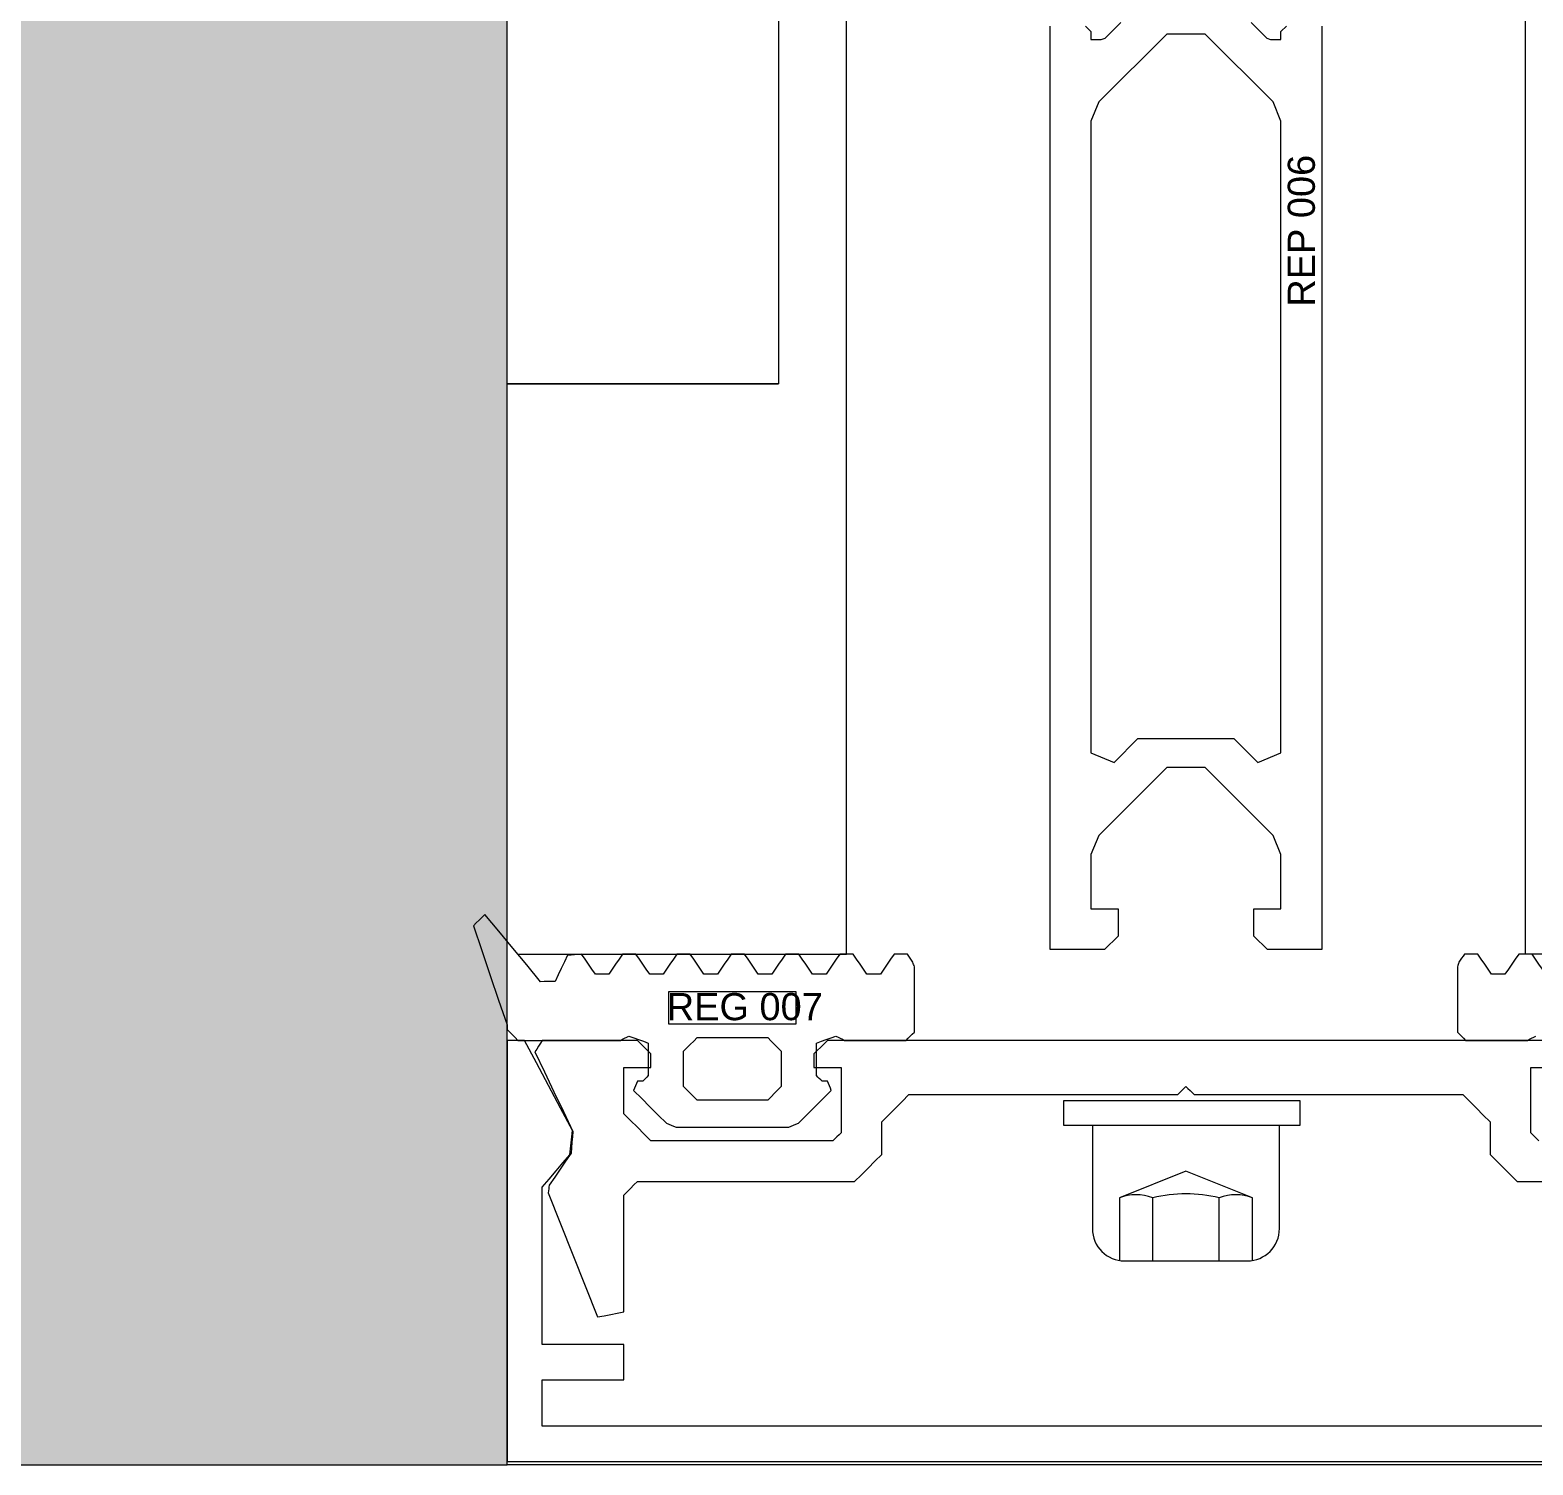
# Model space of a CAD drawing. Header units: millimetres. Extents: x -68946 to 690821, y -552984 to 293768.
# Drawn here: x 120100.3 to 120155.7, y -218780.9 to -218728.1 of the extents above; entities that cross this region are included whole.
import ezdxf

# ---------------------------------------------------------------- set-up
doc = ezdxf.new("R2010")
doc.units = ezdxf.units.MM
for name, color, linetype, lineweight in [('A-GLAZ-____-OTLN', 250, 'Continuous', 5), ('A-GLAZ-CURT-OTLN', 250, 'Continuous', 5), ('A-GLAZ-CWMG-MCUT', 250, 'Continuous', 9), ('A-GLAZ-CWMG-OTLN', 250, 'Continuous', 5), ('G-XREF-____-OTLN', 250, 'Continuous', 9), ('I-WALL-____-OTLN', 250, 'Continuous', 9)]:
    doc.layers.add(name, color=color, linetype=linetype, lineweight=lineweight)
doc.styles.add('Arial', font='arial.ttf', dxfattribs={"height": 1})

# ---------------------------------------------------------------- blocks, each defined once
blk = doc.blocks.new('PNS_Панель прямоугольная2 - Нр_Стекло - 40мм-V42-АР1_Маркировочный план 3 этажа секция 2_3')
at = {"layer": 'A-GLAZ-____-OTLN'}
h = blk.add_hatch(dxfattribs=at)
h.set_pattern_fill('FP_26', color=256, style=0, pattern_type=2)
h.set_pattern_definition([(45, (-91660, -39714.82), (-282.8427, 282.8427), [200, -600]), (45, (-91860, -39814.82), (-282.8427, 282.8427), [600, -200]), (45, (-91460, -39914.82), (-282.8427, 282.8427), [200, -600])])
h.paths.add_polyline_path([(505, 0), (515, 0), (514.264, 21.781), (513, 25.238), (513, 25.669), (513, 26.569), (513.103, 27.669), (515, 30.018), (515, 40), (505, 40), (505, 28.094), (508, 27.019), (505, 26.219), (508, 25.669), (507.729, 22.902), (505, 24.344), (505, 21)])
h.paths.add_polyline_path([(-505, 28.094), (-507.678, 28.094), (-506.687, 30.018)])
h.paths.add_polyline_path([(-505, 0), (-505, 24.344), (-507.729, 22.902), (-508, 25.669), (-505, 26.219), (-506.744, 27.469), (-505, 28.094), (-505, 40), (-515, 40), (-514.313, 30.018), (-513, 27.469), (-513, 26.569), (-513.346, 25.369), (-513, 24.818), (-515, 21), (-515, 0)])
h.paths.add_polyline_path([(508, 27.469), (505, 28.094), (506.687, 30.018), (507.678, 28.094)])
for p, q in [((515, 22.328), (515, 0)), ((505, 0), (515, 0)), ((515, 0), (505, 0))]:
    blk.add_line(p, q, dxfattribs=at)
blk = doc.blocks.new('Прямоугольный импост - Рядовой 50х200-40428489-АР1_Маркировочный план 3 этажа секция 2_3')
at = {"layer": 'A-GLAZ-CWMG-OTLN'}
blk.add_hatch(color=10, dxfattribs=at).paths.add_polyline_path([(85205, 39775.024), (85205, 39975.024), (84195, 39975.024), (84195, 39775.024), (85204.869, 39775.024)])
at = {"layer": 'A-GLAZ-CWMG-MCUT', "lineweight": 5}
for p, q in [((85205, 39775.024), (85205, 39839.168)), ((84195, 39775.024), (85205, 39775.024))]:
    blk.add_line(p, q, dxfattribs=at)
blk = doc.blocks.new('Прямоугольный импост - 200_dwg-17677014-АР1_Маркировочный план 3 этажа секция 2_3')
at = {"layer": 'G-XREF-____-OTLN'}
for p, q in [((227995.227, 196719.511), (227995.227, 196721.831)), ((227997.677, 196719.511), (227997.677, 196721.831)), ((227994.193, 196719.511), (227998.711, 196719.511))]:
    blk.add_line(p, q, dxfattribs=at)
at = {"layer": 'G-XREF-____-OTLN', "flags": 128}
for points in [[(227998.855, 196765.1), (227999.429, 196764.526), (227999.571, 196764.468), (227999.952, 196764.468), (227999.952, 196764.768), (228000.152, 196764.968)], [(228001.452, 196764.968), (228001.452, 196730.967), (227999.452, 196730.967), (227998.952, 196731.467), (227998.952, 196732.467), (227999.952, 196732.467), (227999.952, 196734.468), (227999.659, 196735.175), (227997.159, 196737.675), (227995.745, 196737.675), (227993.245, 196735.175), (227992.952, 196734.468), (227992.952, 196732.467), (227993.952, 196732.467), (227993.952, 196731.467), (227993.452, 196730.967), (227991.452, 196730.967), (227991.452, 196764.968)], [(227992.752, 196764.968), (227992.952, 196764.768), (227992.952, 196764.468), (227993.334, 196764.468), (227993.475, 196764.526), (227994.049, 196765.1)], [(227971.852, 196730.798), (227983.952, 196730.798), (227983.952, 196772.798), (227982.452, 196772.798)], [(228021.053, 196730.798), (228008.952, 196730.798), (228008.952, 196772.798), (228010.452, 196772.798)], [(227970.64, 196732.263), (227970.534, 196732.159), (227970.427, 196732.055), (227970.321, 196731.951), (227970.214, 196731.847)], [(227972.687, 196729.788), (227972.176, 196730.407), (227971.664, 196731.025), (227971.152, 196731.644), (227970.64, 196732.263)], [(227970.214, 196731.847), (227970.524, 196730.934), (227970.833, 196730.021), (227971.143, 196729.109), (227971.452, 196728.196)], [(227973.682, 196730.759), (227973.567, 196730.519), (227973.452, 196730.279), (227973.338, 196730.039), (227973.223, 196729.8)], [(227974.2, 196730.798), (227974.07, 196730.788), (227973.941, 196730.778), (227973.811, 196730.768), (227973.682, 196730.759)], [(227974.705, 196730.06), (227974.578, 196730.244), (227974.452, 196730.429), (227974.326, 196730.614), (227974.2, 196730.798)], [(227975.705, 196730.798), (227975.578, 196730.614), (227975.452, 196730.429), (227975.326, 196730.244), (227975.2, 196730.06)], [(227976.2, 196730.798), (227976.076, 196730.798), (227975.952, 196730.798), (227975.828, 196730.798), (227975.705, 196730.798)], [(227976.705, 196730.06), (227976.578, 196730.244), (227976.452, 196730.429), (227976.326, 196730.614), (227976.2, 196730.798)], [(227977.705, 196730.798), (227977.578, 196730.614), (227977.452, 196730.429), (227977.326, 196730.244), (227977.2, 196730.06)], [(227978.2, 196730.798), (227978.076, 196730.798), (227977.952, 196730.798), (227977.828, 196730.798), (227977.705, 196730.798)], [(227978.705, 196730.06), (227978.578, 196730.244), (227978.452, 196730.429), (227978.326, 196730.614), (227978.2, 196730.798)], [(227979.705, 196730.798), (227979.578, 196730.614), (227979.452, 196730.429), (227979.326, 196730.244), (227979.2, 196730.06)], [(227980.2, 196730.798), (227980.076, 196730.798), (227979.952, 196730.798), (227979.828, 196730.798), (227979.705, 196730.798)], [(227980.705, 196730.06), (227980.578, 196730.244), (227980.452, 196730.429), (227980.326, 196730.614), (227980.2, 196730.798)], [(227981.705, 196730.798), (227981.578, 196730.614), (227981.452, 196730.429), (227981.326, 196730.244), (227981.2, 196730.06)], [(227982.2, 196730.798), (227982.076, 196730.798), (227981.952, 196730.798), (227981.828, 196730.798), (227981.705, 196730.798)], [(227982.705, 196730.06), (227982.578, 196730.244), (227982.452, 196730.429), (227982.326, 196730.614), (227982.2, 196730.798)], [(227983.705, 196730.798), (227983.578, 196730.614), (227983.452, 196730.429), (227983.326, 196730.244), (227983.2, 196730.06)], [(227984.2, 196730.798), (227984.076, 196730.798), (227983.952, 196730.798), (227983.828, 196730.798), (227983.705, 196730.798)], [(227984.705, 196730.06), (227984.578, 196730.244), (227984.452, 196730.429), (227984.326, 196730.614), (227984.2, 196730.798)], [(227985.705, 196730.798), (227985.578, 196730.614), (227985.452, 196730.429), (227985.326, 196730.244), (227985.2, 196730.06)], [(227986.2, 196730.798), (227986.076, 196730.798), (227985.952, 196730.798), (227985.828, 196730.798), (227985.705, 196730.798)], [(227986.4, 196730.506), (227986.35, 196730.579), (227986.3, 196730.652), (227986.25, 196730.725), (227986.2, 196730.798)], [(227986.452, 196730.336), (227986.439, 196730.379), (227986.426, 196730.421), (227986.413, 196730.463), (227986.4, 196730.506)], [(228006.505, 196730.506), (228006.491, 196730.463), (228006.478, 196730.421), (228006.465, 196730.379), (228006.452, 196730.336)], [(228006.705, 196730.798), (228006.655, 196730.725), (228006.605, 196730.652), (228006.555, 196730.579), (228006.505, 196730.506)], [(228007.2, 196730.798), (228007.076, 196730.798), (228006.952, 196730.798), (228006.828, 196730.798), (228006.705, 196730.798)], [(228007.705, 196730.06), (228007.578, 196730.244), (228007.452, 196730.429), (228007.326, 196730.614), (228007.2, 196730.798)], [(228008.705, 196730.798), (228008.578, 196730.614), (228008.452, 196730.429), (228008.326, 196730.244), (228008.2, 196730.06)], [(228009.2, 196730.798), (228009.076, 196730.798), (228008.952, 196730.798), (228008.828, 196730.798), (228008.705, 196730.798)], [(228009.705, 196730.06), (228009.578, 196730.244), (228009.452, 196730.429), (228009.326, 196730.614), (228009.2, 196730.798)], [(227975.2, 196730.06), (227975.076, 196730.06), (227974.952, 196730.06), (227974.828, 196730.06), (227974.705, 196730.06)], [(227977.2, 196730.06), (227977.076, 196730.06), (227976.952, 196730.06), (227976.828, 196730.06), (227976.705, 196730.06)], [(227979.2, 196730.06), (227979.076, 196730.06), (227978.952, 196730.06), (227978.828, 196730.06), (227978.705, 196730.06)], [(227981.2, 196730.06), (227981.076, 196730.06), (227980.952, 196730.06), (227980.828, 196730.06), (227980.705, 196730.06)], [(227983.2, 196730.06), (227983.076, 196730.06), (227982.952, 196730.06), (227982.828, 196730.06), (227982.705, 196730.06)], [(227985.2, 196730.06), (227985.076, 196730.06), (227984.952, 196730.06), (227984.828, 196730.06), (227984.705, 196730.06)], [(227986.452, 196727.929), (227986.452, 196728.531), (227986.452, 196729.133), (227986.452, 196729.735), (227986.452, 196730.336)], [(228006.452, 196730.336), (228006.452, 196729.735), (228006.452, 196729.133), (228006.452, 196728.531), (228006.452, 196727.929)], [(228008.2, 196730.06), (228008.076, 196730.06), (228007.952, 196730.06), (228007.828, 196730.06), (228007.705, 196730.06)], [(227973.223, 196729.8), (227973.089, 196729.797), (227972.955, 196729.794), (227972.821, 196729.791), (227972.687, 196729.788)], [(227971.452, 196728.196), (227971.452, 196728.154), (227971.452, 196728.113), (227971.452, 196728.071), (227971.452, 196728.029)], [(227971.452, 196728.029), (227971.552, 196727.929), (227971.652, 196727.829), (227971.752, 196727.729), (227971.852, 196727.629)], [(227975.626, 196727.629), (227975.704, 196727.667), (227975.782, 196727.705), (227975.861, 196727.742), (227975.939, 196727.78)], [(227975.939, 196727.78), (227976.117, 196727.718), (227976.296, 196727.656), (227976.474, 196727.594), (227976.652, 196727.531)], [(227977.952, 196727.229), (227978.077, 196727.354), (227978.202, 196727.479), (227978.327, 196727.604), (227978.452, 196727.729)], [(227978.452, 196727.729), (227979.102, 196727.729), (227979.752, 196727.729), (227980.402, 196727.729), (227981.052, 196727.729)], [(227981.052, 196727.729), (227981.177, 196727.604), (227981.302, 196727.479), (227981.427, 196727.354), (227981.552, 196727.229)], [(227982.852, 196727.531), (227983.031, 196727.594), (227983.209, 196727.656), (227983.387, 196727.718), (227983.565, 196727.78)], [(227983.565, 196727.78), (227983.644, 196727.742), (227983.722, 196727.705), (227983.8, 196727.667), (227983.879, 196727.629)], [(227986.152, 196727.629), (227986.227, 196727.704), (227986.302, 196727.779), (227986.377, 196727.854), (227986.452, 196727.929)], [(228006.452, 196727.929), (228006.527, 196727.854), (228006.602, 196727.779), (228006.677, 196727.704), (228006.752, 196727.629)], [(228009.026, 196727.629), (228009.104, 196727.667), (228009.182, 196727.705), (228009.261, 196727.742), (228009.339, 196727.78)], [(227972.093, 196727.629), (227971.933, 196727.629), (227971.772, 196727.629), (227971.612, 196727.629), (227971.452, 196727.629)], [(227971.452, 196727.629), (227971.452, 196723.754), (227971.452, 196719.879), (227971.452, 196716.004), (227971.452, 196712.129)], [(227971.852, 196727.629), (227972.796, 196727.629), (227973.739, 196727.629), (227974.682, 196727.629), (227975.626, 196727.629)], [(227973.859, 196724.304), (227973.417, 196725.136), (227972.976, 196725.967), (227972.534, 196726.798), (227972.093, 196727.629)], [(227972.752, 196727.629), (227972.684, 196727.522), (227972.617, 196727.415), (227972.549, 196727.307), (227972.481, 196727.2)], [(227972.481, 196727.2), (227972.83, 196726.468), (227973.178, 196725.736), (227973.526, 196725.005), (227973.875, 196724.273)], [(227976.252, 196727.629), (227975.377, 196727.629), (227974.502, 196727.629), (227973.627, 196727.629), (227972.752, 196727.629)], [(227976.752, 196727.129), (227976.627, 196727.254), (227976.502, 196727.379), (227976.377, 196727.504), (227976.252, 196727.629)], [(227976.652, 196727.531), (227976.652, 196727.231), (227976.652, 196726.93), (227976.652, 196726.63), (227976.652, 196726.329)], [(227976.752, 196726.629), (227976.752, 196726.754), (227976.752, 196726.879), (227976.752, 196727.004), (227976.752, 196727.129)], [(227977.952, 196725.929), (227977.952, 196726.254), (227977.952, 196726.579), (227977.952, 196726.904), (227977.952, 196727.229)], [(227981.552, 196727.229), (227981.552, 196726.904), (227981.552, 196726.579), (227981.552, 196726.254), (227981.552, 196725.929)], [(227983.252, 196727.629), (227983.127, 196727.504), (227983.002, 196727.379), (227982.877, 196727.254), (227982.752, 196727.129)], [(227982.752, 196727.129), (227982.752, 196727.004), (227982.752, 196726.879), (227982.752, 196726.754), (227982.752, 196726.629)], [(227982.852, 196726.329), (227982.852, 196726.63), (227982.852, 196726.93), (227982.852, 196727.231), (227982.852, 196727.531)], [(228009.652, 196727.629), (228003.052, 196727.629), (227996.452, 196727.629), (227989.852, 196727.629), (227983.252, 196727.629)], [(227983.879, 196727.629), (227984.447, 196727.629), (227985.015, 196727.629), (227985.584, 196727.629), (227986.152, 196727.629)], [(228006.752, 196727.629), (228007.321, 196727.629), (228007.889, 196727.629), (228008.457, 196727.629), (228009.026, 196727.629)], [(227975.752, 196724.929), (227975.752, 196725.354), (227975.752, 196725.779), (227975.752, 196726.204), (227975.752, 196726.629)], [(227975.752, 196726.629), (227976.002, 196726.629), (227976.252, 196726.629), (227976.502, 196726.629), (227976.752, 196726.629)], [(227982.752, 196726.629), (227983.002, 196726.629), (227983.252, 196726.629), (227983.502, 196726.629), (227983.752, 196726.629)], [(227983.752, 196726.629), (227983.752, 196726.029), (227983.752, 196725.429), (227983.752, 196724.829), (227983.752, 196724.229)], [(228009.152, 196724.229), (228009.152, 196724.829), (228009.152, 196725.429), (228009.152, 196726.029), (228009.152, 196726.629)], [(228009.152, 196726.629), (228009.402, 196726.629), (228009.652, 196726.629), (228009.902, 196726.629), (228010.152, 196726.629)], [(227976.252, 196726.129), (227976.217, 196726.044), (227976.182, 196725.958), (227976.146, 196725.873), (227976.111, 196725.788)], [(227976.452, 196726.129), (227976.402, 196726.129), (227976.352, 196726.129), (227976.302, 196726.129), (227976.252, 196726.129)], [(227976.652, 196726.329), (227976.602, 196726.279), (227976.552, 196726.229), (227976.502, 196726.179), (227976.452, 196726.129)], [(227983.052, 196726.129), (227983.002, 196726.179), (227982.952, 196726.229), (227982.902, 196726.279), (227982.852, 196726.329)], [(227983.252, 196726.129), (227983.202, 196726.129), (227983.152, 196726.129), (227983.102, 196726.129), (227983.052, 196726.129)], [(227983.394, 196725.788), (227983.358, 196725.873), (227983.323, 196725.958), (227983.288, 196726.044), (227983.252, 196726.129)], [(227976.111, 196725.788), (227976.414, 196725.485), (227976.717, 196725.182), (227977.02, 196724.879), (227977.323, 196724.575)], [(227978.452, 196725.429), (227978.327, 196725.554), (227978.202, 196725.679), (227978.077, 196725.804), (227977.952, 196725.929)], [(227981.552, 196725.929), (227981.427, 196725.804), (227981.302, 196725.679), (227981.177, 196725.554), (227981.052, 196725.429)], [(227982.182, 196724.575), (227982.485, 196724.879), (227982.788, 196725.182), (227983.091, 196725.485), (227983.394, 196725.788)], [(227985.252, 196724.629), (227985.502, 196724.879), (227985.752, 196725.129), (227986.002, 196725.379), (227986.252, 196725.629)], [(227986.252, 196725.629), (227988.727, 196725.629), (227991.202, 196725.629), (227993.677, 196725.629), (227996.152, 196725.629)], [(227996.152, 196725.629), (227996.227, 196725.704), (227996.302, 196725.779), (227996.377, 196725.854), (227996.452, 196725.929)], [(227996.452, 196725.929), (227996.527, 196725.854), (227996.602, 196725.779), (227996.677, 196725.704), (227996.752, 196725.629)], [(227996.752, 196725.629), (227999.227, 196725.629), (228001.702, 196725.629), (228004.177, 196725.629), (228006.652, 196725.629)], [(228006.652, 196725.629), (228006.902, 196725.379), (228007.152, 196725.129), (228007.402, 196724.879), (228007.652, 196724.629)], [(227976.752, 196723.929), (227976.502, 196724.179), (227976.252, 196724.429), (227976.002, 196724.679), (227975.752, 196724.929)], [(227981.052, 196725.429), (227980.402, 196725.429), (227979.752, 196725.429), (227979.102, 196725.429), (227978.452, 196725.429)], [(227977.323, 196724.575), (227977.411, 196724.539), (227977.5, 196724.502), (227977.588, 196724.466), (227977.676, 196724.429)], [(227977.676, 196724.429), (227978.714, 196724.429), (227979.752, 196724.429), (227980.79, 196724.429), (227981.828, 196724.429)], [(227981.828, 196724.429), (227981.916, 196724.466), (227982.005, 196724.502), (227982.093, 196724.539), (227982.182, 196724.575)], [(227985.252, 196723.429), (227985.252, 196723.729), (227985.252, 196724.029), (227985.252, 196724.329), (227985.252, 196724.629)], [(227999.897, 196720.696), (227999.897, 196724.496), (227993.008, 196724.496), (227993.008, 196720.696)], [(228007.652, 196724.629), (228007.652, 196724.329), (228007.652, 196724.029), (228007.652, 196723.729), (228007.652, 196723.429)], [(227973.761, 196723.409), (227973.785, 196723.633), (227973.81, 196723.857), (227973.834, 196724.081), (227973.859, 196724.304)], [(227973.875, 196724.273), (227973.859, 196724.074), (227973.843, 196723.875), (227973.828, 196723.676), (227973.812, 196723.477)], [(227983.452, 196723.929), (227981.777, 196723.929), (227980.102, 196723.929), (227978.427, 196723.929), (227976.752, 196723.929)], [(227983.752, 196724.229), (227983.677, 196724.154), (227983.602, 196724.079), (227983.527, 196724.004), (227983.452, 196723.929)], [(228009.452, 196723.929), (228009.377, 196724.004), (228009.302, 196724.079), (228009.227, 196724.154), (228009.152, 196724.229)], [(227972.752, 196722.229), (227973.004, 196722.524), (227973.256, 196722.819), (227973.508, 196723.114), (227973.761, 196723.409)], [(227973.812, 196723.477), (227973.61, 196723.182), (227973.408, 196722.888), (227973.207, 196722.593), (227973.005, 196722.299)], [(227984.252, 196722.429), (227984.502, 196722.679), (227984.752, 196722.929), (227985.002, 196723.179), (227985.252, 196723.429)], [(228007.652, 196723.429), (228007.902, 196723.179), (228008.152, 196722.929), (228008.402, 196722.679), (228008.652, 196722.429)], [(227998.902, 196719.511), (227998.902, 196721.831), (227996.452, 196722.814), (227994.002, 196721.831), (227994.002, 196719.511)], [(227972.752, 196716.429), (227972.752, 196717.879), (227972.752, 196719.329), (227972.752, 196720.779), (227972.752, 196722.229)], [(227973.005, 196722.299), (227972.997, 196722.229), (227972.989, 196722.159), (227972.981, 196722.088), (227972.973, 196722.018)], [(227975.752, 196721.929), (227975.877, 196722.054), (227976.002, 196722.179), (227976.127, 196722.304), (227976.252, 196722.429)], [(227976.252, 196722.429), (227978.252, 196722.429), (227980.252, 196722.429), (227982.252, 196722.429), (227984.252, 196722.429)], [(228008.652, 196722.429), (228010.652, 196722.429), (228012.652, 196722.429), (228014.652, 196722.429), (228016.652, 196722.429)], [(227972.973, 196722.018), (227973.427, 196720.875), (227973.88, 196719.732), (227974.334, 196718.588), (227974.787, 196717.445)], [(227975.752, 196717.629), (227975.752, 196718.704), (227975.752, 196719.779), (227975.752, 196720.854), (227975.752, 196721.929)], [(227974.787, 196717.445), (227975.029, 196717.491), (227975.27, 196717.537), (227975.511, 196717.583), (227975.752, 196717.629)], [(227975.752, 196716.429), (227975.002, 196716.429), (227974.252, 196716.429), (227973.502, 196716.429), (227972.752, 196716.429)], [(227975.752, 196715.129), (227975.752, 196715.454), (227975.752, 196715.779), (227975.752, 196716.104), (227975.752, 196716.429)], [(227972.752, 196713.429), (227972.752, 196713.854), (227972.752, 196714.279), (227972.752, 196714.704), (227972.752, 196715.129)], [(227972.752, 196715.129), (227973.502, 196715.129), (227974.252, 196715.129), (227975.002, 196715.129), (227975.752, 196715.129)], [(228020.152, 196713.429), (228008.302, 196713.429), (227996.452, 196713.429), (227984.602, 196713.429), (227972.752, 196713.429)], [(227971.452, 196712.129), (227983.952, 196712.129), (227996.452, 196712.129), (228008.952, 196712.129), (228021.452, 196712.129)]]:
    blk.add_lwpolyline(points, dxfattribs=at)
for points in [[(227998.22, 196738.735), (227999.099, 196737.857), (227999.952, 196738.21), (227999.952, 196761.468), (227999.659, 196762.175), (227997.159, 196764.675), (227995.745, 196764.675), (227993.245, 196762.175), (227992.952, 196761.468), (227992.952, 196738.21), (227993.806, 196737.857), (227994.684, 196738.735)], [(227982.102, 196728.241), (227982.102, 196729.41), (227977.402, 196729.41), (227977.402, 196728.241)], [(227991.956, 196724.496), (227991.956, 196725.417), (228000.648, 196725.417), (228000.648, 196724.496)]]:
    blk.add_lwpolyline(points, close=True, dxfattribs=at)
at = {"layer": 'G-XREF-____-OTLN'}
for centre, radius, start, end in [((227994.615, 196720.278), 1.669, 68.4728, 111.5272), ((227996.452, 196716.781), 5.196, 76.3644, 103.6356), ((227998.29, 196720.278), 1.669, 68.4728, 111.5272), ((227994.193, 196720.696), 1.186, 180, 270), ((227998.711, 196720.696), 1.186, 270, 0)]:
    blk.add_arc(centre, radius, start, end, dxfattribs=at)
blk = doc.blocks.new('Прямоугольный импост - 200_dwg-V209-АР1_Маркировочный план 3 этажа секция 2_3')
at = {"layer": 'G-XREF-____-OTLN'}
for p, q in [((227995.227, 196719.511), (227995.227, 196721.831)), ((227997.677, 196719.511), (227997.677, 196721.831)), ((227994.193, 196719.511), (227998.711, 196719.511))]:
    blk.add_line(p, q, dxfattribs=at)
at = {"layer": 'G-XREF-____-OTLN', "flags": 128}
for points in [[(227998.855, 196765.1), (227999.429, 196764.526), (227999.571, 196764.468), (227999.952, 196764.468), (227999.952, 196764.768), (228000.152, 196764.968)], [(228001.452, 196764.968), (228001.452, 196730.967), (227999.452, 196730.967), (227998.952, 196731.467), (227998.952, 196732.467), (227999.952, 196732.467), (227999.952, 196734.468), (227999.659, 196735.175), (227997.159, 196737.675), (227995.745, 196737.675), (227993.245, 196735.175), (227992.952, 196734.468), (227992.952, 196732.467), (227993.952, 196732.467), (227993.952, 196731.467), (227993.452, 196730.967), (227991.452, 196730.967), (227991.452, 196764.968)], [(227992.752, 196764.968), (227992.952, 196764.768), (227992.952, 196764.468), (227993.334, 196764.468), (227993.475, 196764.526), (227994.049, 196765.1)], [(227971.852, 196730.798), (227983.952, 196730.798), (227983.952, 196772.798), (227982.452, 196772.798)], [(228021.053, 196730.798), (228008.952, 196730.798), (228008.952, 196772.798), (228010.452, 196772.798)], [(227970.64, 196732.263), (227970.534, 196732.159), (227970.427, 196732.055), (227970.321, 196731.951), (227970.214, 196731.847)], [(227972.687, 196729.788), (227972.176, 196730.407), (227971.664, 196731.025), (227971.152, 196731.644), (227970.64, 196732.263)], [(227970.214, 196731.847), (227970.524, 196730.934), (227970.833, 196730.021), (227971.143, 196729.109), (227971.452, 196728.196)], [(227973.682, 196730.759), (227973.567, 196730.519), (227973.452, 196730.279), (227973.338, 196730.039), (227973.223, 196729.8)], [(227974.2, 196730.798), (227974.07, 196730.788), (227973.941, 196730.778), (227973.811, 196730.768), (227973.682, 196730.759)], [(227974.705, 196730.06), (227974.578, 196730.244), (227974.452, 196730.429), (227974.326, 196730.614), (227974.2, 196730.798)], [(227975.705, 196730.798), (227975.578, 196730.614), (227975.452, 196730.429), (227975.326, 196730.244), (227975.2, 196730.06)], [(227976.2, 196730.798), (227976.076, 196730.798), (227975.952, 196730.798), (227975.828, 196730.798), (227975.705, 196730.798)], [(227976.705, 196730.06), (227976.578, 196730.244), (227976.452, 196730.429), (227976.326, 196730.614), (227976.2, 196730.798)], [(227977.705, 196730.798), (227977.578, 196730.614), (227977.452, 196730.429), (227977.326, 196730.244), (227977.2, 196730.06)], [(227978.2, 196730.798), (227978.076, 196730.798), (227977.952, 196730.798), (227977.828, 196730.798), (227977.705, 196730.798)], [(227978.705, 196730.06), (227978.578, 196730.244), (227978.452, 196730.429), (227978.326, 196730.614), (227978.2, 196730.798)], [(227979.705, 196730.798), (227979.578, 196730.614), (227979.452, 196730.429), (227979.326, 196730.244), (227979.2, 196730.06)], [(227980.2, 196730.798), (227980.076, 196730.798), (227979.952, 196730.798), (227979.828, 196730.798), (227979.705, 196730.798)], [(227980.705, 196730.06), (227980.578, 196730.244), (227980.452, 196730.429), (227980.326, 196730.614), (227980.2, 196730.798)], [(227981.705, 196730.798), (227981.578, 196730.614), (227981.452, 196730.429), (227981.326, 196730.244), (227981.2, 196730.06)], [(227982.2, 196730.798), (227982.076, 196730.798), (227981.952, 196730.798), (227981.828, 196730.798), (227981.705, 196730.798)], [(227982.705, 196730.06), (227982.578, 196730.244), (227982.452, 196730.429), (227982.326, 196730.614), (227982.2, 196730.798)], [(227983.705, 196730.798), (227983.578, 196730.614), (227983.452, 196730.429), (227983.326, 196730.244), (227983.2, 196730.06)], [(227984.2, 196730.798), (227984.076, 196730.798), (227983.952, 196730.798), (227983.828, 196730.798), (227983.705, 196730.798)], [(227984.705, 196730.06), (227984.578, 196730.244), (227984.452, 196730.429), (227984.326, 196730.614), (227984.2, 196730.798)], [(227985.705, 196730.798), (227985.578, 196730.614), (227985.452, 196730.429), (227985.326, 196730.244), (227985.2, 196730.06)], [(227986.2, 196730.798), (227986.076, 196730.798), (227985.952, 196730.798), (227985.828, 196730.798), (227985.705, 196730.798)], [(227986.4, 196730.506), (227986.35, 196730.579), (227986.3, 196730.652), (227986.25, 196730.725), (227986.2, 196730.798)], [(227986.452, 196730.336), (227986.439, 196730.379), (227986.426, 196730.421), (227986.413, 196730.463), (227986.4, 196730.506)], [(228006.505, 196730.506), (228006.491, 196730.463), (228006.478, 196730.421), (228006.465, 196730.379), (228006.452, 196730.336)], [(228006.705, 196730.798), (228006.655, 196730.725), (228006.605, 196730.652), (228006.555, 196730.579), (228006.505, 196730.506)], [(228007.2, 196730.798), (228007.076, 196730.798), (228006.952, 196730.798), (228006.828, 196730.798), (228006.705, 196730.798)], [(228007.705, 196730.06), (228007.578, 196730.244), (228007.452, 196730.429), (228007.326, 196730.614), (228007.2, 196730.798)], [(228008.705, 196730.798), (228008.578, 196730.614), (228008.452, 196730.429), (228008.326, 196730.244), (228008.2, 196730.06)], [(228009.2, 196730.798), (228009.076, 196730.798), (228008.952, 196730.798), (228008.828, 196730.798), (228008.705, 196730.798)], [(228009.705, 196730.06), (228009.578, 196730.244), (228009.452, 196730.429), (228009.326, 196730.614), (228009.2, 196730.798)], [(227975.2, 196730.06), (227975.076, 196730.06), (227974.952, 196730.06), (227974.828, 196730.06), (227974.705, 196730.06)], [(227977.2, 196730.06), (227977.076, 196730.06), (227976.952, 196730.06), (227976.828, 196730.06), (227976.705, 196730.06)], [(227979.2, 196730.06), (227979.076, 196730.06), (227978.952, 196730.06), (227978.828, 196730.06), (227978.705, 196730.06)], [(227981.2, 196730.06), (227981.076, 196730.06), (227980.952, 196730.06), (227980.828, 196730.06), (227980.705, 196730.06)], [(227983.2, 196730.06), (227983.076, 196730.06), (227982.952, 196730.06), (227982.828, 196730.06), (227982.705, 196730.06)], [(227985.2, 196730.06), (227985.076, 196730.06), (227984.952, 196730.06), (227984.828, 196730.06), (227984.705, 196730.06)], [(227986.452, 196727.929), (227986.452, 196728.531), (227986.452, 196729.133), (227986.452, 196729.735), (227986.452, 196730.336)], [(228006.452, 196730.336), (228006.452, 196729.735), (228006.452, 196729.133), (228006.452, 196728.531), (228006.452, 196727.929)], [(228008.2, 196730.06), (228008.076, 196730.06), (228007.952, 196730.06), (228007.828, 196730.06), (228007.705, 196730.06)], [(227973.223, 196729.8), (227973.089, 196729.797), (227972.955, 196729.794), (227972.821, 196729.791), (227972.687, 196729.788)], [(227971.452, 196728.196), (227971.452, 196728.154), (227971.452, 196728.113), (227971.452, 196728.071), (227971.452, 196728.029)], [(227971.452, 196728.029), (227971.552, 196727.929), (227971.652, 196727.829), (227971.752, 196727.729), (227971.852, 196727.629)], [(227975.626, 196727.629), (227975.704, 196727.667), (227975.782, 196727.705), (227975.861, 196727.742), (227975.939, 196727.78)], [(227975.939, 196727.78), (227976.117, 196727.718), (227976.296, 196727.656), (227976.474, 196727.594), (227976.652, 196727.531)], [(227977.952, 196727.229), (227978.077, 196727.354), (227978.202, 196727.479), (227978.327, 196727.604), (227978.452, 196727.729)], [(227978.452, 196727.729), (227979.102, 196727.729), (227979.752, 196727.729), (227980.402, 196727.729), (227981.052, 196727.729)], [(227981.052, 196727.729), (227981.177, 196727.604), (227981.302, 196727.479), (227981.427, 196727.354), (227981.552, 196727.229)], [(227982.852, 196727.531), (227983.031, 196727.594), (227983.209, 196727.656), (227983.387, 196727.718), (227983.565, 196727.78)], [(227983.565, 196727.78), (227983.644, 196727.742), (227983.722, 196727.705), (227983.8, 196727.667), (227983.879, 196727.629)], [(227986.152, 196727.629), (227986.227, 196727.704), (227986.302, 196727.779), (227986.377, 196727.854), (227986.452, 196727.929)], [(228006.452, 196727.929), (228006.527, 196727.854), (228006.602, 196727.779), (228006.677, 196727.704), (228006.752, 196727.629)], [(228009.026, 196727.629), (228009.104, 196727.667), (228009.182, 196727.705), (228009.261, 196727.742), (228009.339, 196727.78)], [(227972.093, 196727.629), (227971.933, 196727.629), (227971.772, 196727.629), (227971.612, 196727.629), (227971.452, 196727.629)], [(227971.452, 196727.629), (227971.452, 196723.754), (227971.452, 196719.879), (227971.452, 196716.004), (227971.452, 196712.129)], [(227971.852, 196727.629), (227972.796, 196727.629), (227973.739, 196727.629), (227974.682, 196727.629), (227975.626, 196727.629)], [(227973.859, 196724.304), (227973.417, 196725.136), (227972.976, 196725.967), (227972.534, 196726.798), (227972.093, 196727.629)], [(227972.752, 196727.629), (227972.684, 196727.522), (227972.617, 196727.415), (227972.549, 196727.307), (227972.481, 196727.2)], [(227972.481, 196727.2), (227972.83, 196726.468), (227973.178, 196725.736), (227973.526, 196725.005), (227973.875, 196724.273)], [(227976.252, 196727.629), (227975.377, 196727.629), (227974.502, 196727.629), (227973.627, 196727.629), (227972.752, 196727.629)], [(227976.752, 196727.129), (227976.627, 196727.254), (227976.502, 196727.379), (227976.377, 196727.504), (227976.252, 196727.629)], [(227976.652, 196727.531), (227976.652, 196727.231), (227976.652, 196726.93), (227976.652, 196726.63), (227976.652, 196726.329)], [(227976.752, 196726.629), (227976.752, 196726.754), (227976.752, 196726.879), (227976.752, 196727.004), (227976.752, 196727.129)], [(227977.952, 196725.929), (227977.952, 196726.254), (227977.952, 196726.579), (227977.952, 196726.904), (227977.952, 196727.229)], [(227981.552, 196727.229), (227981.552, 196726.904), (227981.552, 196726.579), (227981.552, 196726.254), (227981.552, 196725.929)], [(227983.252, 196727.629), (227983.127, 196727.504), (227983.002, 196727.379), (227982.877, 196727.254), (227982.752, 196727.129)], [(227982.752, 196727.129), (227982.752, 196727.004), (227982.752, 196726.879), (227982.752, 196726.754), (227982.752, 196726.629)], [(227982.852, 196726.329), (227982.852, 196726.63), (227982.852, 196726.93), (227982.852, 196727.231), (227982.852, 196727.531)], [(228009.652, 196727.629), (228003.052, 196727.629), (227996.452, 196727.629), (227989.852, 196727.629), (227983.252, 196727.629)], [(227983.879, 196727.629), (227984.447, 196727.629), (227985.015, 196727.629), (227985.584, 196727.629), (227986.152, 196727.629)], [(228006.752, 196727.629), (228007.321, 196727.629), (228007.889, 196727.629), (228008.457, 196727.629), (228009.026, 196727.629)], [(227975.752, 196724.929), (227975.752, 196725.354), (227975.752, 196725.779), (227975.752, 196726.204), (227975.752, 196726.629)], [(227975.752, 196726.629), (227976.002, 196726.629), (227976.252, 196726.629), (227976.502, 196726.629), (227976.752, 196726.629)], [(227982.752, 196726.629), (227983.002, 196726.629), (227983.252, 196726.629), (227983.502, 196726.629), (227983.752, 196726.629)], [(227983.752, 196726.629), (227983.752, 196726.029), (227983.752, 196725.429), (227983.752, 196724.829), (227983.752, 196724.229)], [(228009.152, 196724.229), (228009.152, 196724.829), (228009.152, 196725.429), (228009.152, 196726.029), (228009.152, 196726.629)], [(228009.152, 196726.629), (228009.402, 196726.629), (228009.652, 196726.629), (228009.902, 196726.629), (228010.152, 196726.629)], [(227976.252, 196726.129), (227976.217, 196726.044), (227976.182, 196725.958), (227976.146, 196725.873), (227976.111, 196725.788)], [(227976.452, 196726.129), (227976.402, 196726.129), (227976.352, 196726.129), (227976.302, 196726.129), (227976.252, 196726.129)], [(227976.652, 196726.329), (227976.602, 196726.279), (227976.552, 196726.229), (227976.502, 196726.179), (227976.452, 196726.129)], [(227983.052, 196726.129), (227983.002, 196726.179), (227982.952, 196726.229), (227982.902, 196726.279), (227982.852, 196726.329)], [(227983.252, 196726.129), (227983.202, 196726.129), (227983.152, 196726.129), (227983.102, 196726.129), (227983.052, 196726.129)], [(227983.394, 196725.788), (227983.358, 196725.873), (227983.323, 196725.958), (227983.288, 196726.044), (227983.252, 196726.129)], [(227976.111, 196725.788), (227976.414, 196725.485), (227976.717, 196725.182), (227977.02, 196724.879), (227977.323, 196724.575)], [(227978.452, 196725.429), (227978.327, 196725.554), (227978.202, 196725.679), (227978.077, 196725.804), (227977.952, 196725.929)], [(227981.552, 196725.929), (227981.427, 196725.804), (227981.302, 196725.679), (227981.177, 196725.554), (227981.052, 196725.429)], [(227982.182, 196724.575), (227982.485, 196724.879), (227982.788, 196725.182), (227983.091, 196725.485), (227983.394, 196725.788)], [(227985.252, 196724.629), (227985.502, 196724.879), (227985.752, 196725.129), (227986.002, 196725.379), (227986.252, 196725.629)], [(227986.252, 196725.629), (227988.727, 196725.629), (227991.202, 196725.629), (227993.677, 196725.629), (227996.152, 196725.629)], [(227996.152, 196725.629), (227996.227, 196725.704), (227996.302, 196725.779), (227996.377, 196725.854), (227996.452, 196725.929)], [(227996.452, 196725.929), (227996.527, 196725.854), (227996.602, 196725.779), (227996.677, 196725.704), (227996.752, 196725.629)], [(227996.752, 196725.629), (227999.227, 196725.629), (228001.702, 196725.629), (228004.177, 196725.629), (228006.652, 196725.629)], [(228006.652, 196725.629), (228006.902, 196725.379), (228007.152, 196725.129), (228007.402, 196724.879), (228007.652, 196724.629)], [(227976.752, 196723.929), (227976.502, 196724.179), (227976.252, 196724.429), (227976.002, 196724.679), (227975.752, 196724.929)], [(227981.052, 196725.429), (227980.402, 196725.429), (227979.752, 196725.429), (227979.102, 196725.429), (227978.452, 196725.429)], [(227977.323, 196724.575), (227977.411, 196724.539), (227977.5, 196724.502), (227977.588, 196724.466), (227977.676, 196724.429)], [(227977.676, 196724.429), (227978.714, 196724.429), (227979.752, 196724.429), (227980.79, 196724.429), (227981.828, 196724.429)], [(227981.828, 196724.429), (227981.916, 196724.466), (227982.005, 196724.502), (227982.093, 196724.539), (227982.182, 196724.575)], [(227985.252, 196723.429), (227985.252, 196723.729), (227985.252, 196724.029), (227985.252, 196724.329), (227985.252, 196724.629)], [(227999.897, 196720.696), (227999.897, 196724.496), (227993.008, 196724.496), (227993.008, 196720.696)], [(228007.652, 196724.629), (228007.652, 196724.329), (228007.652, 196724.029), (228007.652, 196723.729), (228007.652, 196723.429)], [(227973.761, 196723.409), (227973.785, 196723.633), (227973.81, 196723.857), (227973.834, 196724.081), (227973.859, 196724.304)], [(227973.875, 196724.273), (227973.859, 196724.074), (227973.843, 196723.875), (227973.828, 196723.676), (227973.812, 196723.477)], [(227983.452, 196723.929), (227981.777, 196723.929), (227980.102, 196723.929), (227978.427, 196723.929), (227976.752, 196723.929)], [(227983.752, 196724.229), (227983.677, 196724.154), (227983.602, 196724.079), (227983.527, 196724.004), (227983.452, 196723.929)], [(228009.452, 196723.929), (228009.377, 196724.004), (228009.302, 196724.079), (228009.227, 196724.154), (228009.152, 196724.229)], [(227972.752, 196722.229), (227973.004, 196722.524), (227973.256, 196722.819), (227973.508, 196723.114), (227973.761, 196723.409)], [(227973.812, 196723.477), (227973.61, 196723.182), (227973.408, 196722.888), (227973.207, 196722.593), (227973.005, 196722.299)], [(227984.252, 196722.429), (227984.502, 196722.679), (227984.752, 196722.929), (227985.002, 196723.179), (227985.252, 196723.429)], [(228007.652, 196723.429), (228007.902, 196723.179), (228008.152, 196722.929), (228008.402, 196722.679), (228008.652, 196722.429)], [(227998.902, 196719.511), (227998.902, 196721.831), (227996.452, 196722.814), (227994.002, 196721.831), (227994.002, 196719.511)], [(227972.752, 196716.429), (227972.752, 196717.879), (227972.752, 196719.329), (227972.752, 196720.779), (227972.752, 196722.229)], [(227973.005, 196722.299), (227972.997, 196722.229), (227972.989, 196722.159), (227972.981, 196722.088), (227972.973, 196722.018)], [(227975.752, 196721.929), (227975.877, 196722.054), (227976.002, 196722.179), (227976.127, 196722.304), (227976.252, 196722.429)], [(227976.252, 196722.429), (227978.252, 196722.429), (227980.252, 196722.429), (227982.252, 196722.429), (227984.252, 196722.429)], [(228008.652, 196722.429), (228010.652, 196722.429), (228012.652, 196722.429), (228014.652, 196722.429), (228016.652, 196722.429)], [(227972.973, 196722.018), (227973.427, 196720.875), (227973.88, 196719.732), (227974.334, 196718.588), (227974.787, 196717.445)], [(227975.752, 196717.629), (227975.752, 196718.704), (227975.752, 196719.779), (227975.752, 196720.854), (227975.752, 196721.929)], [(227974.787, 196717.445), (227975.029, 196717.491), (227975.27, 196717.537), (227975.511, 196717.583), (227975.752, 196717.629)], [(227975.752, 196716.429), (227975.002, 196716.429), (227974.252, 196716.429), (227973.502, 196716.429), (227972.752, 196716.429)], [(227975.752, 196715.129), (227975.752, 196715.454), (227975.752, 196715.779), (227975.752, 196716.104), (227975.752, 196716.429)], [(227972.752, 196713.429), (227972.752, 196713.854), (227972.752, 196714.279), (227972.752, 196714.704), (227972.752, 196715.129)], [(227972.752, 196715.129), (227973.502, 196715.129), (227974.252, 196715.129), (227975.002, 196715.129), (227975.752, 196715.129)], [(228020.152, 196713.429), (228008.302, 196713.429), (227996.452, 196713.429), (227984.602, 196713.429), (227972.752, 196713.429)], [(227971.452, 196712.129), (227983.952, 196712.129), (227996.452, 196712.129), (228008.952, 196712.129), (228021.452, 196712.129)]]:
    blk.add_lwpolyline(points, dxfattribs=at)
for points in [[(227998.22, 196738.735), (227999.099, 196737.857), (227999.952, 196738.21), (227999.952, 196761.468), (227999.659, 196762.175), (227997.159, 196764.675), (227995.745, 196764.675), (227993.245, 196762.175), (227992.952, 196761.468), (227992.952, 196738.21), (227993.806, 196737.857), (227994.684, 196738.735)], [(227982.102, 196728.241), (227982.102, 196729.41), (227977.402, 196729.41), (227977.402, 196728.241)], [(227991.956, 196724.496), (227991.956, 196725.417), (228000.648, 196725.417), (228000.648, 196724.496)]]:
    blk.add_lwpolyline(points, close=True, dxfattribs=at)
at = {"layer": 'G-XREF-____-OTLN'}
for centre, radius, start, end in [((227994.615, 196720.278), 1.669, 68.4728, 111.5272), ((227996.452, 196716.781), 5.196, 76.3644, 103.6356), ((227998.29, 196720.278), 1.669, 68.4728, 111.5272), ((227994.193, 196720.696), 1.186, 180, 270), ((227998.711, 196720.696), 1.186, 270, 0)]:
    blk.add_arc(centre, radius, start, end, dxfattribs=at)
at = {"layer": 'G-XREF-____-OTLN', "color": 7, "insert": (228000.2, 196754.638), "char_height": 1, "width": 6.68473, "attachment_point": 1, "rotation": 90, "line_spacing_factor": 0.941778, "style": 'Arial'}
blk.add_mtext('REP 006', dxfattribs=at)
at = {"layer": 'G-XREF-____-OTLN', "color": 7, "insert": (227977.335, 196729.37), "char_height": 1, "width": 6.86838, "attachment_point": 1, "line_spacing_factor": 0.941778, "style": 'Arial'}
blk.add_mtext('REG 007', dxfattribs=at)
blk = doc.blocks.new('Прямоугольный импост - 42х50х200h-V214-АР1_Маркировочный план 3 этажа секция 2_3')
for name in ['Прямоугольный импост - 200_dwg-17677014-АР1_Маркировочный план 3 этажа секция 2_3', 'Прямоугольный импост - 200_dwg-V209-АР1_Маркировочный план 3 этажа секция 2_3']:
    blk.add_blockref(name, (-227996.452, -196751.798))

msp = doc.modelspace()

# ---------------------------------------------------------------- linework, layer by layer
at = {"layer": 'I-WALL-____-OTLN', "lineweight": 15}
msp.add_line((120167.9057, -218780.9056), (120117.9057, -218780.9056), dxfattribs=at)

# ---------------------------------------------------------------- block references
at = {"layer": 'A-GLAZ-CURT-OTLN'}
msp.add_blockref('PNS_Панель прямоугольная2 - Нр_Стекло - 40мм-V42-АР1_Маркировочный план 3 этажа секция 2_3', (119612.9057, -218741.1056), dxfattribs=at)
at = {"layer": 'A-GLAZ-CWMG-OTLN'}
msp.add_blockref('Прямоугольный импост - Рядовой 50х200-40428489-АР1_Маркировочный план 3 этажа секция 2_3', (34912.9057, -258555.9292), dxfattribs=at)
at = {"layer": 'G-XREF-____-OTLN'}
msp.add_blockref('Прямоугольный импост - 42х50х200h-V214-АР1_Маркировочный план 3 этажа секция 2_3', (120142.9057, -218741.1056), dxfattribs=at)

doc.saveas('drawing.dxf')
